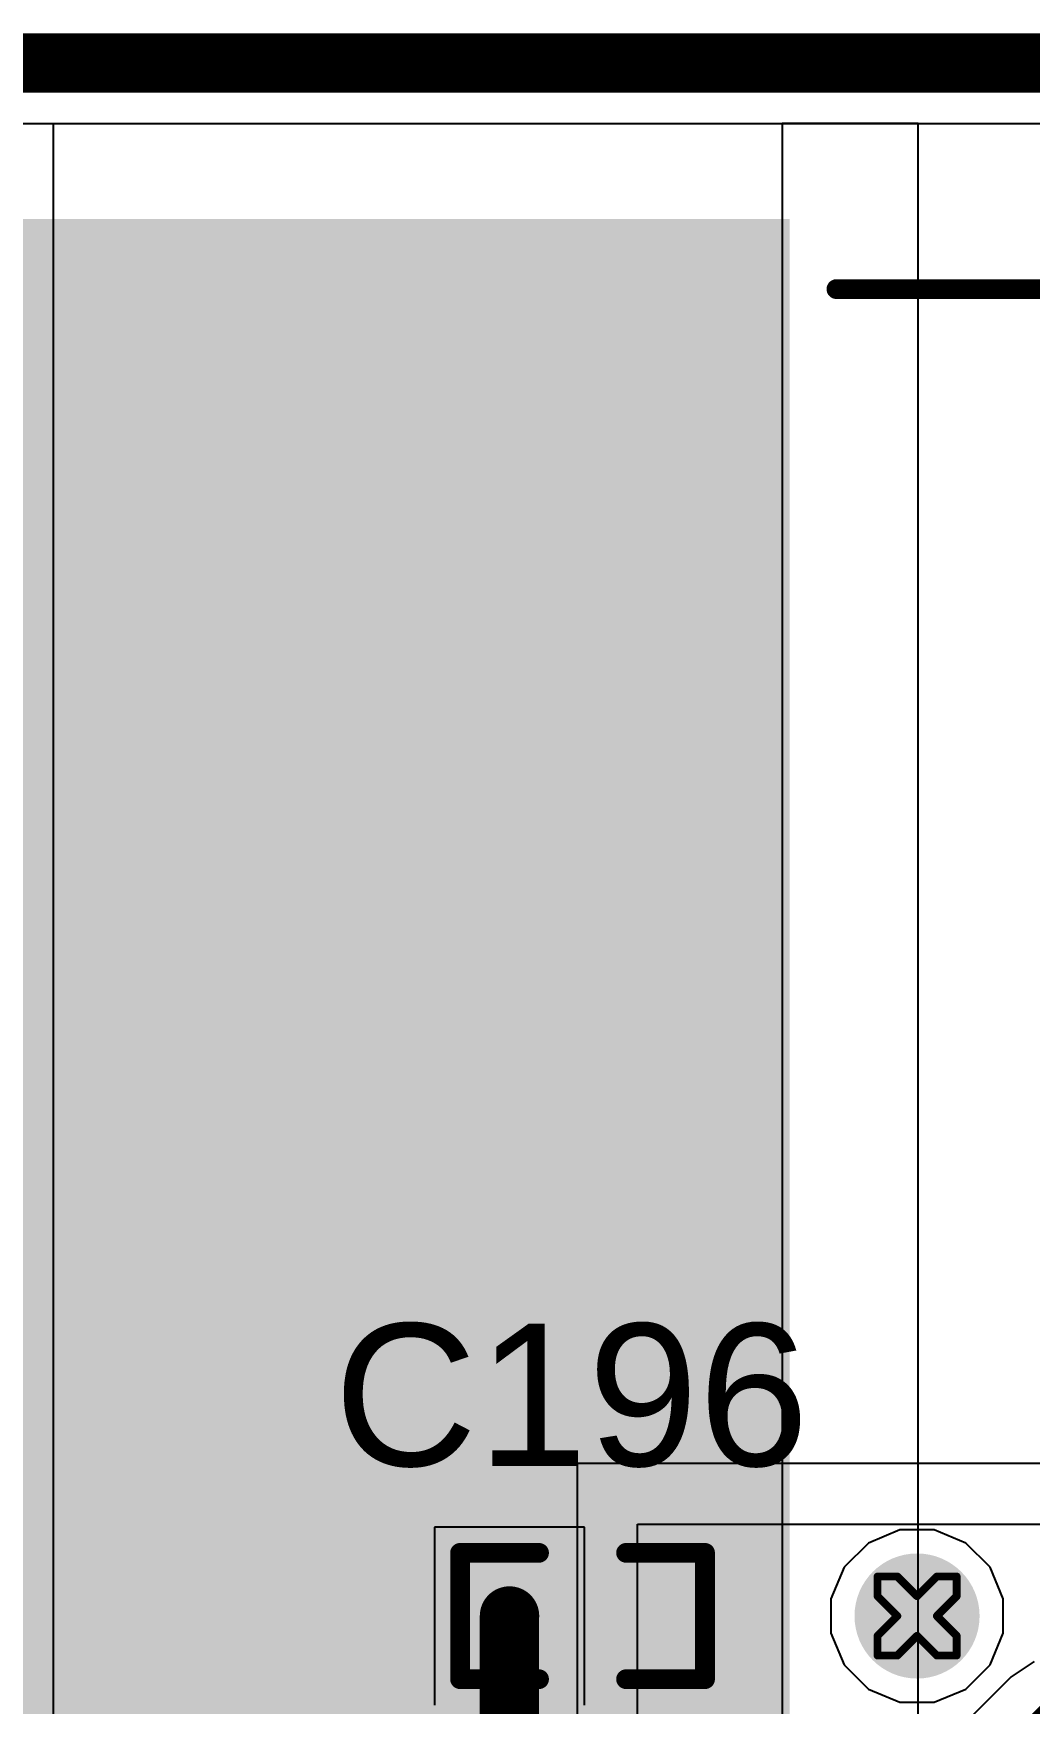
# Model space of a CAD drawing. Header units: inches. Extents: x 0 to 5379, y 0 to 5429.
# Drawn here: x 72.82 to 79.23, y 209.46 to 220.19 of the extents above; entities that cross this region are included whole.
import ezdxf

# ---------------------------------------------------------------- set-up
doc = ezdxf.new("R2010")
doc.units = ezdxf.units.IN
for name, color, linetype in [('Board Outline', 216, 'Continuous'), ('Bottom Layer', 5, 'Continuous'), ('Bottom Overlay', 54, 'Continuous'), ('Bottom Paste', 16, 'Continuous'), ('Bottom Solder', 6, 'Continuous'), ('Drill Drawing', 1, 'Continuous'), ('GND01', 16, 'Continuous'), ('GND02', 76, 'Continuous'), ('PWR', 156, 'Continuous'), ('SIG 01', 90, 'Continuous'), ('Top Layer', 1, 'Continuous'), ('Top Overlay', 2, 'Continuous'), ('Top Paste', 8, 'Continuous'), ('Top Solder', 216, 'Continuous'), ('Via Holes', 16, 'Continuous')]:
    doc.layers.add(name, color=color, linetype=linetype)
doc.styles.add('Arial', font='', dxfattribs={"height": 0.2})
doc.styles.add('Arial_Bold', font='', dxfattribs={"height": 0.2})
doc.styles.get('Arial').set_extended_font_data('Arial')
doc.styles.get('Arial_Bold').set_extended_font_data('Arial', bold=True)

# ---------------------------------------------------------------- blocks, each defined once
blk = doc.blocks.new('H2PAK_2_B_735')
at = {"layer": 'Bottom Layer'}
blk.add_hatch(color=5, dxfattribs=at).paths.add_polyline_path([(5.5, -0.828), (5.5, -10.328), (-5.5, -10.328), (-5.5, -0.828)])
at = {"layer": 'Bottom Paste'}
blk.add_hatch(color=16, dxfattribs=at).paths.add_polyline_path([(5.5, -0.828), (5.5, -10.328), (-5.5, -10.328), (-5.5, -0.828)])
at = {"layer": 'Bottom Solder'}
blk.add_hatch(color=6, dxfattribs=at).paths.add_polyline_path([(5.551, -0.778), (5.551, -10.379), (-5.551, -10.379), (-5.551, -0.778)])
at = {"layer": 'Bottom Overlay'}
blk.add_lwpolyline([(-5.1, -0.478, 0.127, 0.127, 0), (-5.1, 1.725, 0.127, 0.127, 0)], format="xyseb", dxfattribs=at)
blk.add_lwpolyline([(-5.132, -0.478, 0.0635, 0.0635, 1), (-5.068, -0.478, 0.0635, 0.0635, 1)], format="xyseb", close=True, dxfattribs=at)
blk = doc.blocks.new('C___0402_933')
at = {"layer": 'Top Layer'}
for points in [[(-0.699, -0.318), (-0.699, 0.318), (-0.241, 0.318), (-0.241, -0.318)], [(0.241, -0.318), (0.241, 0.318), (0.699, 0.318), (0.699, -0.318)]]:
    blk.add_hatch(color=1, dxfattribs=at).paths.add_polyline_path(points)
at = {"layer": 'Top Paste'}
for points in [[(-0.699, -0.318), (-0.699, 0.318), (-0.241, 0.318), (-0.241, -0.318)], [(0.241, -0.318), (0.241, 0.318), (0.699, 0.318), (0.699, -0.318)]]:
    blk.add_hatch(color=8, dxfattribs=at).paths.add_polyline_path(points)
at = {"layer": 'Top Solder'}
for points in [[(-0.758, -0.377), (-0.758, 0.377), (-0.181, 0.377), (-0.181, -0.377)], [(0.181, -0.377), (0.181, 0.377), (0.758, 0.377), (0.758, -0.377)]]:
    blk.add_hatch(color=216, dxfattribs=at).paths.add_polyline_path(points)
at = {"layer": 'Top Overlay'}
for points in [[(-0.787, 0.406, 0.127, 0.127, 0), (-0.787, -0.406, 0.127, 0.127, 0)], [(-0.279, 0.406, 0.127, 0.127, 0), (-0.787, 0.406, 0.127, 0.127, 0)], [(0.787, 0.406, 0.127, 0.127, 0), (0.279, 0.406, 0.127, 0.127, 0)], [(0.787, 0.406, 0.127, 0.127, 0), (0.787, -0.406, 0.127, 0.127, 0)], [(-0.279, -0.406, 0.127, 0.127, 0), (-0.787, -0.406, 0.127, 0.127, 0)], [(0.787, -0.406, 0.127, 0.127, 0), (0.279, -0.406, 0.127, 0.127, 0)]]:
    blk.add_lwpolyline(points, format="xyseb", dxfattribs=at)
for points in [[(-0.819, 0.406, 0.0635, 0.0635, 1), (-0.756, 0.406, 0.0635, 0.0635, 1)], [(-0.819, 0.406, 0.0635, 0.0635, 1), (-0.756, 0.406, 0.0635, 0.0635, 1)], [(-0.311, 0.406, 0.0635, 0.0635, 1), (-0.248, 0.406, 0.0635, 0.0635, 1)], [(0.248, 0.406, 0.0635, 0.0635, 1), (0.311, 0.406, 0.0635, 0.0635, 1)], [(0.756, 0.406, 0.0635, 0.0635, 1), (0.819, 0.406, 0.0635, 0.0635, 1)], [(0.756, 0.406, 0.0635, 0.0635, 1), (0.819, 0.406, 0.0635, 0.0635, 1)], [(-0.819, -0.406, 0.0635, 0.0635, 1), (-0.756, -0.406, 0.0635, 0.0635, 1)], [(-0.819, -0.406, 0.0635, 0.0635, 1), (-0.756, -0.406, 0.0635, 0.0635, 1)], [(-0.311, -0.406, 0.0635, 0.0635, 1), (-0.248, -0.406, 0.0635, 0.0635, 1)], [(0.248, -0.406, 0.0635, 0.0635, 1), (0.311, -0.406, 0.0635, 0.0635, 1)], [(0.756, -0.406, 0.0635, 0.0635, 1), (0.819, -0.406, 0.0635, 0.0635, 1)], [(0.756, -0.406, 0.0635, 0.0635, 1), (0.819, -0.406, 0.0635, 0.0635, 1)]]:
    blk.add_lwpolyline(points, format="xyseb", close=True, dxfattribs=at)

msp = doc.modelspace()

# ---------------------------------------------------------------- hatches: boundary and pattern name
at = {"layer": 'Bottom Layer'}
h = msp.add_hatch(color=5, dxfattribs=at)
edge = h.paths.add_edge_path()
edge.add_arc((78.504, 210.018), 0.3, 0, 360)
at = {"layer": 'Bottom Solder'}
h = msp.add_hatch(color=6, dxfattribs=at)
edge = h.paths.add_edge_path()
edge.add_arc((78.504, 210.018), 0.402, 0, 360)
at = {"layer": 'GND01'}
h = msp.add_hatch(color=16, dxfattribs=at)
edge = h.paths.add_edge_path()
edge.add_arc((78.504, 210.018), 0.3, 0, 360)
at = {"layer": 'GND02'}
h = msp.add_hatch(color=76, dxfattribs=at)
edge = h.paths.add_edge_path()
edge.add_arc((78.504, 210.018), 0.3, 0, 360)
at = {"layer": 'PWR'}
h = msp.add_hatch(color=156, dxfattribs=at)
edge = h.paths.add_edge_path()
edge.add_arc((78.504, 210.018), 0.3, 0, 360)
at = {"layer": 'SIG 01'}
h = msp.add_hatch(color=90, dxfattribs=at)
edge = h.paths.add_edge_path()
edge.add_arc((78.504, 210.018), 0.3, 0, 360)
at = {"layer": 'Top Layer'}
h = msp.add_hatch(color=1, dxfattribs=at)
edge = h.paths.add_edge_path()
edge.add_arc((78.504, 210.018), 0.3, 0, 360)
at = {"layer": 'Top Solder'}
h = msp.add_hatch(color=216, dxfattribs=at)
edge = h.paths.add_edge_path()
edge.add_arc((78.504, 210.018), 0.402, 0, 360)
at = {"layer": 'Via Holes'}
h = msp.add_hatch(color=7, dxfattribs=at)
edge = h.paths.add_edge_path()
edge.add_arc((78.504, 210.018), 0.15, 0, 360)

# ---------------------------------------------------------------- linework, layer by layer
at = {"layer": 'Board Outline'}
msp.add_lwpolyline([(0, 220, 0.381, 0.381, 0), (350, 220, 0.381, 0.381, 0)], format="xyseb", dxfattribs=at)
at = {"layer": 'Bottom Layer'}
for p, q in [((49.53, 219.612), (77.636, 219.612)), ((78.511, 219.612), (77.636, 219.612)), ((77.636, 219.612), (77.636, 207.422)), ((77.636, 219.612), (77.636, 207.422)), ((78.511, 206.552), (78.511, 219.612)), ((78.511, 206.552), (78.511, 219.612)), ((78.511, 219.612), (78.689, 219.612)), ((78.689, 219.612), (152.851, 219.612))]:
    msp.add_line(p, q, dxfattribs=at)
at = {"layer": 'Drill Drawing'}
for points in [[(78.25, 210.145, 0.0508, 0.0508, 0), (78.25, 210.272, 0.0508, 0.0508, 0)], [(78.25, 210.272, 0.0508, 0.0508, 0), (78.377, 210.272, 0.0508, 0.0508, 0)], [(78.377, 210.272, 0.0508, 0.0508, 0), (78.504, 210.145, 0.0508, 0.0508, 0)], [(78.504, 210.145, 0.0508, 0.0508, 0), (78.631, 210.272, 0.0508, 0.0508, 0)], [(78.631, 210.272, 0.0508, 0.0508, 0), (78.758, 210.272, 0.0508, 0.0508, 0)], [(78.758, 210.145, 0.0508, 0.0508, 0), (78.758, 210.272, 0.0508, 0.0508, 0)], [(78.25, 210.145, 0.0508, 0.0508, 0), (78.377, 210.018, 0.0508, 0.0508, 0)], [(78.631, 210.018, 0.0508, 0.0508, 0), (78.758, 210.145, 0.0508, 0.0508, 0)], [(78.25, 209.891, 0.0508, 0.0508, 0), (78.377, 210.018, 0.0508, 0.0508, 0)], [(78.631, 210.018, 0.0508, 0.0508, 0), (78.758, 209.891, 0.0508, 0.0508, 0)], [(78.25, 209.764, 0.0508, 0.0508, 0), (78.25, 209.891, 0.0508, 0.0508, 0)], [(78.377, 209.764, 0.0508, 0.0508, 0), (78.504, 209.891, 0.0508, 0.0508, 0)], [(78.504, 209.891, 0.0508, 0.0508, 0), (78.631, 209.764, 0.0508, 0.0508, 0)], [(78.758, 209.764, 0.0508, 0.0508, 0), (78.758, 209.891, 0.0508, 0.0508, 0)], [(78.25, 209.764, 0.0508, 0.0508, 0), (78.377, 209.764, 0.0508, 0.0508, 0)], [(78.631, 209.764, 0.0508, 0.0508, 0), (78.758, 209.764, 0.0508, 0.0508, 0)]]:
    msp.add_lwpolyline(points, format="xyseb", dxfattribs=at)
for points in [[(78.238, 210.272, 0.0254, 0.0254, 1), (78.263, 210.272, 0.0254, 0.0254, 1)], [(78.238, 210.272, 0.0254, 0.0254, 1), (78.263, 210.272, 0.0254, 0.0254, 1)], [(78.365, 210.272, 0.0254, 0.0254, 1), (78.39, 210.272, 0.0254, 0.0254, 1)], [(78.365, 210.272, 0.0254, 0.0254, 1), (78.39, 210.272, 0.0254, 0.0254, 1)], [(78.619, 210.272, 0.0254, 0.0254, 1), (78.644, 210.272, 0.0254, 0.0254, 1)], [(78.619, 210.272, 0.0254, 0.0254, 1), (78.644, 210.272, 0.0254, 0.0254, 1)], [(78.746, 210.272, 0.0254, 0.0254, 1), (78.771, 210.272, 0.0254, 0.0254, 1)], [(78.746, 210.272, 0.0254, 0.0254, 1), (78.771, 210.272, 0.0254, 0.0254, 1)], [(78.238, 210.145, 0.0254, 0.0254, 1), (78.263, 210.145, 0.0254, 0.0254, 1)], [(78.238, 210.145, 0.0254, 0.0254, 1), (78.263, 210.145, 0.0254, 0.0254, 1)], [(78.492, 210.145, 0.0254, 0.0254, 1), (78.517, 210.145, 0.0254, 0.0254, 1)], [(78.492, 210.145, 0.0254, 0.0254, 1), (78.517, 210.145, 0.0254, 0.0254, 1)], [(78.746, 210.145, 0.0254, 0.0254, 1), (78.771, 210.145, 0.0254, 0.0254, 1)], [(78.746, 210.145, 0.0254, 0.0254, 1), (78.771, 210.145, 0.0254, 0.0254, 1)], [(78.365, 210.018, 0.0254, 0.0254, 1), (78.39, 210.018, 0.0254, 0.0254, 1)], [(78.365, 210.018, 0.0254, 0.0254, 1), (78.39, 210.018, 0.0254, 0.0254, 1)], [(78.619, 210.018, 0.0254, 0.0254, 1), (78.644, 210.018, 0.0254, 0.0254, 1)], [(78.619, 210.018, 0.0254, 0.0254, 1), (78.644, 210.018, 0.0254, 0.0254, 1)], [(78.238, 209.891, 0.0254, 0.0254, 1), (78.263, 209.891, 0.0254, 0.0254, 1)], [(78.238, 209.891, 0.0254, 0.0254, 1), (78.263, 209.891, 0.0254, 0.0254, 1)], [(78.492, 209.891, 0.0254, 0.0254, 1), (78.517, 209.891, 0.0254, 0.0254, 1)], [(78.492, 209.891, 0.0254, 0.0254, 1), (78.517, 209.891, 0.0254, 0.0254, 1)], [(78.746, 209.891, 0.0254, 0.0254, 1), (78.771, 209.891, 0.0254, 0.0254, 1)], [(78.746, 209.891, 0.0254, 0.0254, 1), (78.771, 209.891, 0.0254, 0.0254, 1)], [(78.238, 209.764, 0.0254, 0.0254, 1), (78.263, 209.764, 0.0254, 0.0254, 1)], [(78.238, 209.764, 0.0254, 0.0254, 1), (78.263, 209.764, 0.0254, 0.0254, 1)], [(78.365, 209.764, 0.0254, 0.0254, 1), (78.39, 209.764, 0.0254, 0.0254, 1)], [(78.365, 209.764, 0.0254, 0.0254, 1), (78.39, 209.764, 0.0254, 0.0254, 1)], [(78.619, 209.764, 0.0254, 0.0254, 1), (78.644, 209.764, 0.0254, 0.0254, 1)], [(78.619, 209.764, 0.0254, 0.0254, 1), (78.644, 209.764, 0.0254, 0.0254, 1)], [(78.746, 209.764, 0.0254, 0.0254, 1), (78.771, 209.764, 0.0254, 0.0254, 1)], [(78.746, 209.764, 0.0254, 0.0254, 1), (78.771, 209.764, 0.0254, 0.0254, 1)]]:
    msp.add_lwpolyline(points, format="xyseb", close=True, dxfattribs=at)
at = {"layer": 'GND01'}
msp.add_line((68.334, 219.612), (191.706, 219.612), dxfattribs=at)
at = {"layer": 'GND02'}
msp.add_line((68.334, 219.612), (191.706, 219.612), dxfattribs=at)
at = {"layer": 'PWR'}
for p, q in [((68.334, 219.612), (191.706, 219.612)), ((78.394, 210.572), (78.191, 210.487)), ((78.615, 210.572), (78.394, 210.572)), ((78.818, 210.487), (78.615, 210.572)), ((78.191, 210.487), (78.035, 210.332)), ((78.974, 210.332), (78.818, 210.487)), ((78.035, 210.332), (77.95, 210.128)), ((79.058, 210.128), (78.974, 210.332)), ((77.95, 210.128), (77.95, 209.908)), ((79.058, 209.908), (79.058, 210.128)), ((77.95, 209.908), (78.035, 209.704)), ((78.974, 209.704), (79.058, 209.908)), ((78.035, 209.704), (78.191, 209.548)), ((78.818, 209.548), (78.974, 209.704)), ((78.191, 209.548), (78.394, 209.464)), ((78.394, 209.464), (78.615, 209.464)), ((78.615, 209.464), (78.818, 209.548))]:
    msp.add_line(p, q, dxfattribs=at)
at = {"layer": 'SIG 01'}
for p, q in [((68.391, 219.612), (191.649, 219.612)), ((96.905, 210.998), (76.319, 210.998)), ((76.319, 210.998), (76.319, 204.637)), ((76.708, 204.637), (76.708, 210.609)), ((76.708, 210.609), (96.516, 210.609))]:
    msp.add_line(p, q, dxfattribs=at)
at = {"layer": 'Top Layer'}
for p, q in [((72.954, 205.918), (72.954, 219.612)), ((72.954, 219.612), (72.954, 219.612)), ((72.954, 219.612), (89.02, 219.612)), ((76.367, 210.589), (75.402, 210.589)), ((75.402, 210.589), (75.402, 209.446)), ((76.367, 209.446), (76.367, 210.589)), ((79.256, 209.725), (79.109, 209.627)), ((79.109, 209.627), (78.727, 209.246))]:
    msp.add_line(p, q, dxfattribs=at)
for points in [[(75.884, 208.682, 0.381, 0.381, 0), (75.884, 210.018, 0.381, 0.381, 0)], [(78.804, 208.682, 0.381, 0.381, 0), (79.429, 209.307, 0.381, 0.381, 0)]]:
    msp.add_lwpolyline(points, format="xyseb", dxfattribs=at)
msp.add_lwpolyline([(75.789, 210.018, 0.191, 0.191, 1), (75.98, 210.018, 0.191, 0.191, 1)], format="xyseb", close=True, dxfattribs=at)

# ---------------------------------------------------------------- block references
for name, p, rotation in [('H2PAK_2_B_735', (78.464, 213.447), 270), ('C___0402_933', (76.354, 210.018), 180)]:
    msp.add_blockref(name, p, dxfattribs=dict(rotation=rotation))

# ---------------------------------------------------------------- texts
at = {"layer": 'Top Overlay', "style": 'Arial_Bold'}
msp.add_text('BRAKE', height=2, rotation=180, dxfattribs=at).set_placement((75.173, 218.177))
at = {"layer": 'Top Overlay', "style": 'Arial'}
msp.add_text('C196', height=0.9144, dxfattribs=at).set_placement((74.755, 210.983))

doc.saveas('drawing.dxf')
